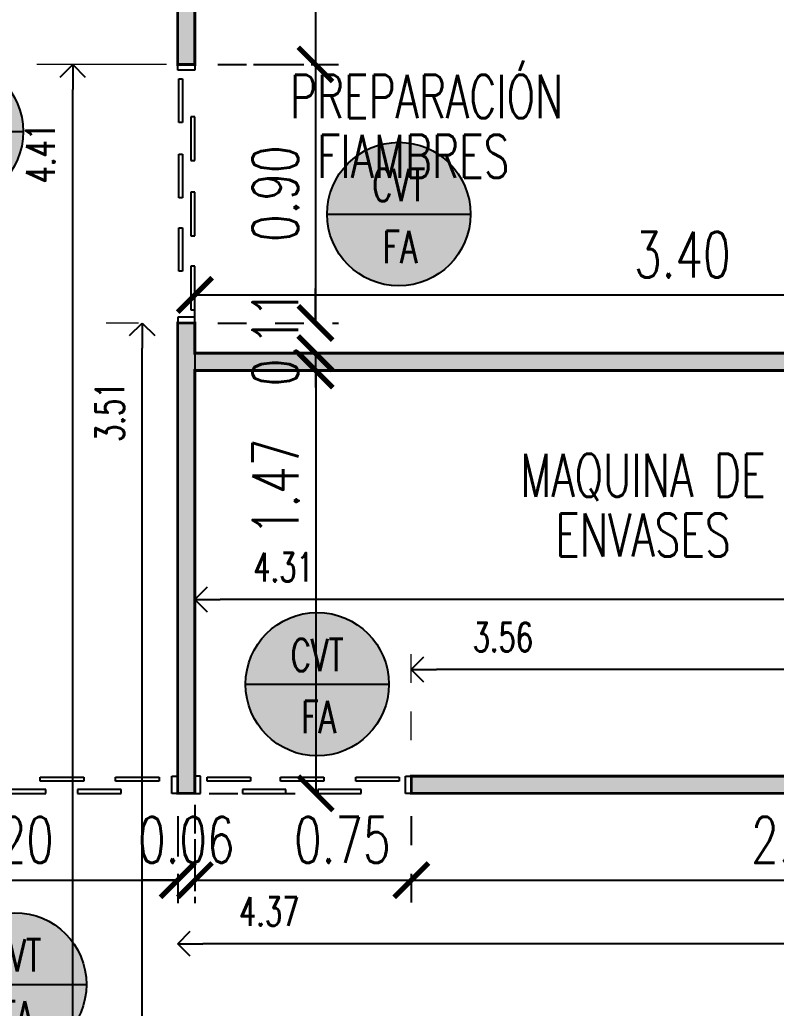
# Model space of a CAD drawing. Header units: millimetres. Extents: x -579 to 213, y -67 to 509.
# Drawn here: x -36.747 to -34.109, y 15.819 to 19.264 of the extents above; entities that cross this region are included whole.
import ezdxf
from ezdxf.enums import TextEntityAlignment as Align
from ezdxf.xclip import XClip

# ---------------------------------------------------------------- set-up
doc = ezdxf.new("R2010")
doc.units = ezdxf.units.MM
doc.header["$LTSCALE"] = 0.1
doc.linetypes.add('HIDDEN', pattern=[0.375, 0.25, -0.125])
for name, color, linetype in [('00 - Carpintería Camara', 161, 'Continuous'), ('00 - EJE-DIST -X-  MUROS', 92, 'Continuous'), ('00 - EJE-DIST -Y- MUROS', 10, 'Continuous'), ('02 PCM Panel Media Tº', 132, 'Continuous'), ('A-CARPINTERIA CAMARA', 161, 'Continuous'), ('A-HATCH BLANCO', 255, 'Continuous'), ('CARP Cámara', 161, 'Continuous'), ('X REF - ANELO INST bind$0$X REF - ANELO$0$A-CAMARA', 7, 'Continuous'), ('X REF - ANELO INST bind$0$X REF - ANELO$0$C-CÁMARA', 161, 'Continuous'), ('X REF - ANELO INST bind$0$X REF - ANELO$0$H-HATCH PANEL  6', 132, 'Continuous'), ('X REF - ANELO INST bind$0$X REF - ANELO$0$R-NOMBRE LOCAL', 7, 'Continuous')]:
    doc.layers.add(name, color=color, linetype=linetype)
doc.styles.add('ROMANS', font='romans.shx', dxfattribs={"width": 0.7})
doc.styles.add('VAUX', font='romans.shx', dxfattribs={"width": 0.85})
doc.styles.add('X REF - ANELO INST bind$0$X REF - ANELO$0$VAUX', font='romans.shx', dxfattribs={"width": 0.85})
doc.dimstyles.new('COTA 1-100', dxfattribs={"dimtxt": 0.16, "dimasz": 0.12, "dimexe": 0.08, "dimexo": 0.08, "dimgap": 0.06, "dimtad": 1, "dimzin": 0, "dimdsep": 46, "dimtxsty": 'ROMANS', "dimblk": 'ARCHTICK', "dimcen": 0, "dimclrd": 256, "dimclre": 8, "dimclrt": 256, "dimadec": 0, "dimazin": 0, "dimtfac": 1, "dimtofl": 0, "dimtmove": 0, "dimatfit": 3, "dimldrblk": 'ARCHTICK', "dimfxl": 1, "dimtolj": 1, "dimtzin": 0, "dimlwd": -1, "dimlwe": -1, "dimarcsym": 0})
doc.dimstyles.new('Cotas Replanteo', dxfattribs={"dimscale": 2.5, "dimtxt": 0.04, "dimasz": 0.035, "dimexe": 0.05, "dimexo": 0.05, "dimgap": 0.025, "dimtad": 1, "dimjust": 2, "dimzin": 0, "dimdsep": 46, "dimtxsty": 'ROMANS', "dimblk1": 'DOT', "dimblk2": 'OPEN90', "dimsah": 1, "dimcen": 0.12, "dimse1": 1, "dimclrd": 256, "dimclre": 256, "dimclrt": 256, "dimadec": 0, "dimazin": 0, "dimtfac": 1, "dimtix": 1, "dimtmove": 0, "dimatfit": 2, "dimldrblk": 'OPEN90', "dimfxl": 0.05, "dimtolj": 1, "dimtzin": 0, "dimlwe": 9, "dimarcsym": 1})

# ---------------------------------------------------------------- blocks, each defined once
blk = doc.blocks.new('X REF - ANELO INST bind$0$X REF - ANELO$0$cortina 090')
at = {"layer": 'X REF - ANELO INST bind$0$X REF - ANELO$0$C-CÁMARA'}
for p, q in [((-0.8811, 0.0599, 0.0102), (-0.9011, 0.0599, 0.0102)), ((-0.9011, -0.0001, 0.0102), (-0.9011, 0.0599, 0.0102)), ((-0.8811, -0.0001, 0.0102), (-0.8811, 0.0599, 0.0102)), ((-0.6994, 0.0563), (-0.8508, 0.0563)), ((-0.8508, 0.0563), (-0.8508, 0.0427)), ((-0.8508, 0.0427), (-0.6994, 0.0427)), ((-0.6994, 0.0427), (-0.6994, 0.0563)), ((-0.4366, 0.0563), (-0.588, 0.0563)), ((-0.588, 0.0563), (-0.588, 0.0427)), ((-0.588, 0.0427), (-0.4366, 0.0427)), ((-0.4366, 0.0427), (-0.4366, 0.0563)), ((-0.1806, 0.0563), (-0.332, 0.0563)), ((-0.332, 0.0563), (-0.332, 0.0427)), ((-0.332, 0.0427), (-0.1806, 0.0427)), ((-0.1806, 0.0427), (-0.1806, 0.0563)), ((-0.02, 0), (-0.02, 0.06)), ((-0.02, 0.06), (0, 0.06)), ((-0.7183, 0), (-0.7183, 0.0136)), ((-0.7183, 0.0136), (-0.5669, 0.0136)), ((-0.5669, 0.0136), (-0.5669, 0)), ((-0.4555, 0.0136), (-0.3041, 0.0136)), ((-0.4555, 0), (-0.4555, 0.0136)), ((-0.3041, 0.0136), (-0.3041, 0)), ((-0.1978, 0), (-0.1978, 0.0136)), ((-0.1978, 0.0136), (-0.0464, 0.0136)), ((-0.0464, 0.0136), (-0.0464, 0)), ((0, 0), (-0.02, 0)), ((-0.9011, -0.0001, 0.0102), (-0.8811, -0.0001, 0.0102)), ((-0.5669, 0), (-0.7183, 0)), ((-0.3041, 0), (-0.4555, 0)), ((-0.0464, 0), (-0.1978, 0))]:
    blk.add_line(p, q, dxfattribs=at)
blk = doc.blocks.new('X REF - ANELO INST bind$0$X REF - ANELO$0$N Local')
at = {"layer": 'X REF - ANELO INST bind$0$X REF - ANELO$0$R-NOMBRE LOCAL', "lineweight": 0, "style": 'X REF - ANELO INST bind$0$X REF - ANELO$0$VAUX', "width": 0.85}
for p in [(6337.5718, -934.4549), (6337.5718, -934.7149)]:
    blk.add_attdef('NOMBRE', text='', height=0.1823, dxfattribs=at).set_placement(p, align=Align.CENTER)
blk = doc.blocks.new('X REF - ANELO INST bind$0$X REF - ANELO$0$CORTINA 120')
at = {"layer": 'X REF - ANELO INST bind$0$X REF - ANELO$0$C-CÁMARA'}
for p, q in [((-1.1879, 0), (-1.2079, 0)), ((-1.1879, -0.06), (-1.1879, 0)), ((-0.0279, -0.06), (-0.0279, 0)), ((-0.0279, 0), (-0.0079, 0)), ((-0.9913, -0.0037, -0.0421), (-1.1427, -0.0037, -0.0421)), ((-1.1427, -0.0037, -0.0421), (-1.1427, -0.0173, -0.0421)), ((-1.1427, -0.0173, -0.0421), (-0.9913, -0.0173, -0.0421)), ((-0.9913, -0.0173, -0.0421), (-0.9913, -0.0037, -0.0421)), ((-0.7286, -0.0037, -0.0421), (-0.88, -0.0037, -0.0421)), ((-0.88, -0.0037, -0.0421), (-0.88, -0.0173, -0.0421)), ((-0.88, -0.0173, -0.0421), (-0.7286, -0.0173, -0.0421)), ((-0.7286, -0.0173, -0.0421), (-0.7286, -0.0037, -0.0421)), ((-0.4725, -0.0037, -0.0421), (-0.6239, -0.0037, -0.0421)), ((-0.6239, -0.0037, -0.0421), (-0.6239, -0.0173, -0.0421)), ((-0.6239, -0.0173, -0.0421), (-0.4725, -0.0173, -0.0421)), ((-0.4725, -0.0173, -0.0421), (-0.4725, -0.0037, -0.0421)), ((-0.3556, -0.0173, -0.0421), (-0.3556, -0.0037, -0.0421)), ((-0.3556, -0.0037, -0.0421), (-0.2042, -0.0037, -0.0421)), ((-0.2042, -0.0173, -0.0421), (-0.3556, -0.0173, -0.0421)), ((-0.2042, -0.0037, -0.0421), (-0.2042, -0.0173, -0.0421)), ((-1.2079, -0.06), (-1.1879, -0.06)), ((-1.0102, -0.06), (-1.0102, -0.0464)), ((-1.0102, -0.0464), (-0.8588, -0.0464)), ((-0.8588, -0.06), (-1.0102, -0.06)), ((-0.8588, -0.0464), (-0.8588, -0.06)), ((-0.7475, -0.0464), (-0.5961, -0.0464)), ((-0.7475, -0.06), (-0.7475, -0.0464)), ((-0.5961, -0.06), (-0.7475, -0.06)), ((-0.5961, -0.0464), (-0.5961, -0.06)), ((-0.4897, -0.06), (-0.4897, -0.0464)), ((-0.4897, -0.0464), (-0.3384, -0.0464)), ((-0.3384, -0.06), (-0.4897, -0.06)), ((-0.3384, -0.0464), (-0.3384, -0.06)), ((-0.07, -0.0464), (-0.2214, -0.0464)), ((-0.2214, -0.0464), (-0.2214, -0.06)), ((-0.2214, -0.06), (-0.07, -0.06)), ((-0.07, -0.06), (-0.07, -0.0464)), ((-0.0079, -0.06), (-0.0279, -0.06))]:
    blk.add_line(p, q, dxfattribs=at)
blk = doc.blocks.new('X REF - ANELO INST bind$0$X REF - ANELO')
at = {"layer": 'X REF - ANELO INST bind$0$X REF - ANELO$0$H-HATCH PANEL  6'}
for points in [[(-36.1366, 20.8418), (-36.1966, 20.8418), (-36.1966, 19.1082), (-36.1366, 19.1082)], [(-36.1364, 18.042), (-36.1364, 16.5681), (-36.1964, 16.5681), (-36.1964, 18.042), (-36.1964, 18.2071), (-36.1364, 18.2071)], [(-36.1284, 18.102), (-36.1364, 18.102), (-36.1364, 18.042), (-36.1284, 18.042), (-32.7369, 18.042), (-32.7369, 18.102)], [(-35.3818, 16.6281), (-35.3818, 16.5681), (-32.7369, 16.5681), (-32.7369, 16.6281)]]:
    blk.add_hatch(color=256, dxfattribs=at).paths.add_polyline_path(points)
at = {"layer": 'X REF - ANELO INST bind$0$X REF - ANELO$0$A-CAMARA'}
for points in [[(-36.1366, 20.8418), (-36.1366, 20.8418), (-36.1366, 20.8418), (-36.1966, 20.8418), (-36.1966, 20.8418), (-36.1966, 20.8418), (-36.1966, 19.1082), (-36.1966, 19.1082), (-36.1366, 19.1082), (-36.1366, 19.1082), (-36.1366, 20.8418)], [(-36.1364, 18.042), (-36.1364, 18.042), (-36.1364, 18.042), (-36.1364, 16.5681), (-36.1964, 16.5681), (-36.1964, 18.042), (-36.1964, 18.2071), (-36.1964, 18.2071), (-36.1364, 18.2071), (-36.1364, 18.2071), (-36.1364, 18.042)], [(-36.1284, 18.102), (-36.1284, 18.102), (-36.1364, 18.102), (-36.1364, 18.042), (-36.1284, 18.042), (-36.1284, 18.042), (-32.7369, 18.042), (-32.7369, 18.042), (-32.7369, 18.102), (-32.7369, 18.102), (-36.1284, 18.102)], [(-35.3818, 16.6281), (-35.3818, 16.6281), (-35.3818, 16.6281), (-35.3818, 16.5681), (-35.3818, 16.5681), (-35.3818, 16.5681), (-32.7369, 16.5681), (-32.7369, 16.5681), (-32.7369, 16.6281), (-32.7369, 16.6281), (-35.3818, 16.6281)]]:
    blk.add_lwpolyline(points, dxfattribs=at)
at = {"layer": 'X REF - ANELO INST bind$0$X REF - ANELO$0$C-CÁMARA'}
for p, q in [((-36.6757, 16.6108, -0.0421), (-36.6757, 16.6244, -0.0421)), ((-36.6757, 16.6244, -0.0421), (-36.5243, 16.6244, -0.0421)), ((-36.5243, 16.6108, -0.0421), (-36.6757, 16.6108, -0.0421)), ((-36.5243, 16.6244, -0.0421), (-36.5243, 16.6108, -0.0421)), ((-36.413, 16.6108, -0.0421), (-36.413, 16.6244, -0.0421)), ((-36.413, 16.6244, -0.0421), (-36.2616, 16.6244, -0.0421)), ((-36.2616, 16.6108, -0.0421), (-36.413, 16.6108, -0.0421)), ((-36.2616, 16.6244, -0.0421), (-36.2616, 16.6108, -0.0421)), ((-36.2164, 16.5681), (-36.2164, 16.6281)), ((-36.2164, 16.6281), (-36.1964, 16.6281)), ((-36.1164, 16.6281), (-36.1364, 16.6281)), ((-36.1164, 16.5681), (-36.1164, 16.6281)), ((-36.0942, 16.6108), (-36.0942, 16.6244)), ((-36.0942, 16.6244), (-35.9428, 16.6244)), ((-35.9428, 16.6108), (-36.0942, 16.6108)), ((-35.9428, 16.6244), (-35.9428, 16.6108)), ((-35.8382, 16.6108), (-35.8382, 16.6244)), ((-35.8382, 16.6244), (-35.6868, 16.6244)), ((-35.6868, 16.6108), (-35.8382, 16.6108)), ((-35.6868, 16.6244), (-35.6868, 16.6108)), ((-35.5754, 16.6108), (-35.5754, 16.6244)), ((-35.5754, 16.6244), (-35.424, 16.6244)), ((-35.424, 16.6108), (-35.5754, 16.6108)), ((-35.424, 16.6244), (-35.424, 16.6108)), ((-35.4018, 16.5681), (-35.4018, 16.6281)), ((-35.4018, 16.6281), (-35.3818, 16.6281)), ((-36.6568, 16.5817), (-36.8082, 16.5817)), ((-36.6568, 16.5681), (-36.6568, 16.5817)), ((-36.3941, 16.5817), (-36.5455, 16.5817)), ((-36.5455, 16.5817), (-36.5455, 16.5681)), ((-36.3941, 16.5681), (-36.3941, 16.5817)), ((-35.8193, 16.5817), (-35.9707, 16.5817)), ((-35.9707, 16.5817), (-35.9707, 16.5681)), ((-35.8193, 16.5681), (-35.8193, 16.5817)), ((-35.5565, 16.5817), (-35.7079, 16.5817)), ((-35.7079, 16.5817), (-35.7079, 16.5681)), ((-35.5565, 16.5681), (-35.5565, 16.5817)), ((-36.8082, 16.5681), (-36.6568, 16.5681)), ((-36.5455, 16.5681), (-36.3941, 16.5681)), ((-36.1964, 16.5681), (-36.2164, 16.5681)), ((-36.1364, 16.5681), (-36.1164, 16.5681)), ((-35.9707, 16.5681), (-35.8193, 16.5681)), ((-35.7079, 16.5681), (-35.5565, 16.5681)), ((-35.3818, 16.5681), (-35.4018, 16.5681))]:
    blk.add_line(p, q, dxfattribs=at)
ref = blk.add_blockref('X REF - ANELO INST bind$0$X REF - ANELO$0$N Local', (5034.6826, 766.4854), dxfattribs=dict(xscale=-0.7999999999999545, yscale=0.8000000000000114, zscale=0.8))
ref.add_attrib('NOMBRE', 'PREPARACIÓN ', dxfattribs={"layer": 'X REF - ANELO INST bind$0$X REF - ANELO$0$R-NOMBRE LOCAL', "lineweight": 0, "height": 0.15, "style": 'X REF - ANELO INST bind$0$X REF - ANELO$0$VAUX', "width": 0.7}).set_placement((-35.2924, 18.9215), align=Align.CENTER)
ref.add_attrib('NOMBRE', 'FIAMBRES', dxfattribs={"layer": 'X REF - ANELO INST bind$0$X REF - ANELO$0$R-NOMBRE LOCAL', "lineweight": 0, "height": 0.15, "style": 'X REF - ANELO INST bind$0$X REF - ANELO$0$VAUX', "width": 0.7}).set_placement((-35.3749, 18.7135), align=Align.CENTER)
at = {"xscale": -1, "rotation": 90}
blk.add_blockref('X REF - ANELO INST bind$0$X REF - ANELO$0$cortina 090', (-36.1365, 18.2071), dxfattribs=at)
ref = blk.add_blockref('X REF - ANELO INST bind$0$X REF - ANELO$0$N Local', (5035.4837, 765.1654), dxfattribs=dict(xscale=-0.7999999999999545, yscale=0.8000000000000114, zscale=0.8))
ref.add_attrib('NOMBRE', 'MAQUINA DE', dxfattribs={"layer": 'X REF - ANELO INST bind$0$X REF - ANELO$0$R-NOMBRE LOCAL', "lineweight": 0, "height": 0.15, "style": 'X REF - ANELO INST bind$0$X REF - ANELO$0$VAUX', "width": 0.7}).set_placement((-34.5738, 17.6015), align=Align.CENTER)
ref.add_attrib('NOMBRE', 'ENVASES', dxfattribs={"layer": 'X REF - ANELO INST bind$0$X REF - ANELO$0$R-NOMBRE LOCAL', "lineweight": 0, "height": 0.15, "style": 'X REF - ANELO INST bind$0$X REF - ANELO$0$VAUX', "width": 0.7}).set_placement((-34.5738, 17.3935), align=Align.CENTER)
at = {"xscale": -1}
blk.add_blockref('X REF - ANELO INST bind$0$X REF - ANELO$0$CORTINA 120', (-37.4043, 16.6281), dxfattribs=at)
blk = doc.blocks.new('X REF - ANELO INST bind')
ref = blk.add_blockref('X REF - ANELO INST bind$0$X REF - ANELO', (0, 0))
XClip(ref).set_block_clipping_path([(-76.9680737415, -24.7711317477), (92.9860355418, 61.1669630168)])
blk = doc.blocks.new('_ArchTick')
at = {"color": 0, "linetype": 'ByBlock', "const_width": 0.15}
blk.add_lwpolyline([(-0.5, -0.5), (0.5, 0.5)], dxfattribs=at)
blk = doc.blocks.new('*D88')
at = {"layer": '00 - Carpintería Camara', "color": 8, "linetype": 'HIDDEN', "transparency": 16777216}
for p, q in [((-37.3966, 16.4881), (-37.3966, 16.1859)), ((-36.1964, 16.4881), (-36.1964, 16.1859))]:
    blk.add_line(p, q, dxfattribs=at)
at = {"layer": '00 - Carpintería Camara', "transparency": 16777216}
blk.add_line((-37.3966, 16.2659), (-36.1964, 16.2659), dxfattribs=at)
at = {"layer": 'Defpoints', "color": 0, "transparency": 16777216}
for p in [(-37.3966, 16.5681), (-36.1964, 16.5681), (-36.1964, 16.2659)]:
    blk.add_point(p, dxfattribs=at)
at = {"layer": '00 - Carpintería Camara', "transparency": 16777216, "xscale": 0.12, "yscale": 0.12, "zscale": 0.12, "rotation": 180}
blk.add_blockref('_ArchTick', (-37.3966, 16.2659), dxfattribs=at)
at = {"layer": '00 - Carpintería Camara', "transparency": 16777216, "xscale": 0.12, "yscale": 0.12, "zscale": 0.12}
blk.add_blockref('_ArchTick', (-36.1964, 16.2659), dxfattribs=at)
at = {"layer": '00 - Carpintería Camara', "transparency": 16777216, "insert": (-36.7965, 16.4059), "char_height": 0.16, "attachment_point": 5, "style": 'ROMANS'}
blk.add_mtext('\\A1;1.20', dxfattribs=at)
blk = doc.blocks.new('*D89')
at = {"layer": '02 PCM Panel Media Tº', "color": 8, "linetype": 'HIDDEN', "transparency": 16777216}
for p, q in [((-36.1364, 16.5278), (-36.1364, 16.1859)), ((-36.1964, 16.4478), (-36.1964, 16.1859))]:
    blk.add_line(p, q, dxfattribs=at)
at = {"layer": '02 PCM Panel Media Tº', "transparency": 16777216}
for p, q in [((-36.1964, 16.2659), (-36.3164, 16.2659)), ((-36.1364, 16.2659), (-36.0164, 16.2659))]:
    blk.add_line(p, q, dxfattribs=at)
at = {"layer": 'Defpoints', "color": 0, "transparency": 16777216}
for p in [(-36.1364, 16.6078), (-36.1964, 16.5278), (-36.1364, 16.2659)]:
    blk.add_point(p, dxfattribs=at)
at = {"layer": '02 PCM Panel Media Tº', "transparency": 16777216, "xscale": 0.12, "yscale": 0.12, "zscale": 0.12}
blk.add_blockref('_ArchTick', (-36.1964, 16.2659), dxfattribs=at)
at = {"layer": '02 PCM Panel Media Tº', "transparency": 16777216, "xscale": 0.12, "yscale": 0.12, "zscale": 0.12, "rotation": 180}
blk.add_blockref('_ArchTick', (-36.1364, 16.2659), dxfattribs=at)
at = {"layer": '02 PCM Panel Media Tº', "transparency": 16777216, "insert": (-36.1664, 16.4059), "char_height": 0.16, "attachment_point": 5, "style": 'ROMANS'}
blk.add_mtext('\\A1;0.06', dxfattribs=at)
blk = doc.blocks.new('*D90')
at = {"layer": '00 - Carpintería Camara', "color": 8, "linetype": 'HIDDEN', "transparency": 16777216}
for p, q in [((-35.3818, 16.4881), (-35.3818, 16.1859)), ((-36.1364, 16.4081), (-36.1364, 16.1859))]:
    blk.add_line(p, q, dxfattribs=at)
at = {"layer": '00 - Carpintería Camara', "transparency": 16777216}
blk.add_line((-36.1364, 16.2659), (-35.3818, 16.2659), dxfattribs=at)
at = {"layer": 'Defpoints', "color": 0, "transparency": 16777216}
for p in [(-35.3818, 16.5681), (-36.1364, 16.4881), (-35.3818, 16.2659)]:
    blk.add_point(p, dxfattribs=at)
at = {"layer": '00 - Carpintería Camara', "transparency": 16777216, "xscale": 0.12, "yscale": 0.12, "zscale": 0.12, "rotation": 180}
blk.add_blockref('_ArchTick', (-36.1364, 16.2659), dxfattribs=at)
at = {"layer": '00 - Carpintería Camara', "transparency": 16777216, "xscale": 0.12, "yscale": 0.12, "zscale": 0.12}
blk.add_blockref('_ArchTick', (-35.3818, 16.2659), dxfattribs=at)
at = {"layer": '00 - Carpintería Camara', "transparency": 16777216, "insert": (-35.6223, 16.4059), "char_height": 0.16, "attachment_point": 5, "style": 'ROMANS'}
blk.add_mtext('\\A1;0.75', dxfattribs=at)
blk = doc.blocks.new('*D91')
at = {"layer": '02 PCM Panel Media Tº', "color": 8, "linetype": 'HIDDEN', "transparency": 16777216}
for p, q in [((-35.3818, 16.4881), (-35.3818, 16.1859)), ((-32.676, 16.4881), (-32.676, 16.1859))]:
    blk.add_line(p, q, dxfattribs=at)
at = {"layer": '02 PCM Panel Media Tº', "transparency": 16777216}
blk.add_line((-35.3818, 16.2659), (-32.676, 16.2659), dxfattribs=at)
at = {"layer": 'Defpoints', "color": 0, "transparency": 16777216}
for p in [(-35.3818, 16.5681), (-32.676, 16.5681), (-32.676, 16.2659)]:
    blk.add_point(p, dxfattribs=at)
at = {"layer": '02 PCM Panel Media Tº', "transparency": 16777216, "xscale": 0.12, "yscale": 0.12, "zscale": 0.12, "rotation": 180}
blk.add_blockref('_ArchTick', (-35.3818, 16.2659), dxfattribs=at)
at = {"layer": '02 PCM Panel Media Tº', "transparency": 16777216, "xscale": 0.12, "yscale": 0.12, "zscale": 0.12}
blk.add_blockref('_ArchTick', (-32.676, 16.2659), dxfattribs=at)
at = {"layer": '02 PCM Panel Media Tº', "transparency": 16777216, "insert": (-34.0289, 16.4059), "char_height": 0.16, "attachment_point": 5, "style": 'ROMANS'}
blk.add_mtext('\\A1;2.71', dxfattribs=at)
blk = doc.blocks.new('*D92')
at = {"layer": '02 PCM Panel Media Tº', "color": 8, "linetype": 'HIDDEN', "transparency": 16777216}
for p, q in [((-35.8825, 18.042), (-35.6352, 18.042)), ((-36.0864, 16.5681), (-35.6352, 16.5681))]:
    blk.add_line(p, q, dxfattribs=at)
at = {"layer": '02 PCM Panel Media Tº', "transparency": 16777216}
blk.add_line((-35.7152, 18.042), (-35.7152, 16.5681), dxfattribs=at)
at = {"layer": 'Defpoints', "color": 0, "transparency": 16777216}
for p in [(-35.9625, 18.042), (-36.1664, 16.5681), (-35.7152, 16.5681)]:
    blk.add_point(p, dxfattribs=at)
at = {"layer": '02 PCM Panel Media Tº', "transparency": 16777216, "xscale": 0.12, "yscale": 0.12, "zscale": 0.12}
for p, rotation in [((-35.7152, 18.042), 90), ((-35.7152, 16.5681), 270)]:
    blk.add_blockref('_ArchTick', p, dxfattribs=dict(at, rotation=rotation))
at = {"layer": '02 PCM Panel Media Tº', "transparency": 16777216, "insert": (-35.8552, 17.6359), "char_height": 0.16, "attachment_point": 5, "rotation": 90, "style": 'ROMANS'}
blk.add_mtext('\\A1;1.47', dxfattribs=at)
blk = doc.blocks.new('*D93')
at = {"layer": '02 PCM Panel Media Tº', "color": 8, "linetype": 'HIDDEN', "transparency": 16777216}
for p, q in [((-36.1365, 18.182), (-36.1365, 18.3854)), ((-32.7369, 18.182), (-32.7369, 18.3854))]:
    blk.add_line(p, q, dxfattribs=at)
at = {"layer": '02 PCM Panel Media Tº', "transparency": 16777216}
blk.add_line((-36.1365, 18.3054), (-32.7369, 18.3054), dxfattribs=at)
at = {"layer": 'Defpoints', "color": 0, "transparency": 16777216}
for p in [(-32.7369, 18.3054), (-36.1365, 18.102), (-32.7369, 18.102)]:
    blk.add_point(p, dxfattribs=at)
at = {"layer": '02 PCM Panel Media Tº', "transparency": 16777216, "xscale": 0.12, "yscale": 0.12, "zscale": 0.12, "rotation": 180}
blk.add_blockref('_ArchTick', (-36.1365, 18.3054), dxfattribs=at)
at = {"layer": '02 PCM Panel Media Tº', "transparency": 16777216, "xscale": 0.12, "yscale": 0.12, "zscale": 0.12}
blk.add_blockref('_ArchTick', (-32.7369, 18.3054), dxfattribs=at)
at = {"layer": '02 PCM Panel Media Tº', "transparency": 16777216, "insert": (-34.4367, 18.4454), "char_height": 0.16, "attachment_point": 5, "style": 'ROMANS'}
blk.add_mtext('\\A1;3.40', dxfattribs=at)
blk = doc.blocks.new('*D122')
at = {"layer": '02 PCM Panel Media Tº', "color": 8, "linetype": 'HIDDEN', "transparency": 16777216}
for p, q in [((-36.0566, 19.945), (-35.6361, 19.945)), ((-36.0564, 19.1082), (-35.6361, 19.1082))]:
    blk.add_line(p, q, dxfattribs=at)
at = {"layer": '02 PCM Panel Media Tº', "transparency": 16777216}
blk.add_line((-35.7161, 19.945), (-35.7161, 19.1082), dxfattribs=at)
at = {"layer": 'Defpoints', "color": 0, "transparency": 16777216}
for p in [(-36.1366, 19.945), (-36.1364, 19.1082), (-35.7161, 19.1082)]:
    blk.add_point(p, dxfattribs=at)
at = {"layer": '02 PCM Panel Media Tº', "transparency": 16777216, "xscale": 0.12, "yscale": 0.12, "zscale": 0.12}
for p, rotation in [((-35.7161, 19.945), 90), ((-35.7161, 19.1082), 270)]:
    blk.add_blockref('_ArchTick', p, dxfattribs=dict(at, rotation=rotation))
at = {"layer": '02 PCM Panel Media Tº', "transparency": 16777216, "insert": (-35.8561, 19.5266), "char_height": 0.16, "attachment_point": 5, "rotation": 90, "style": 'ROMANS'}
blk.add_mtext('\\A1;0.84', dxfattribs=at)
blk = doc.blocks.new('*D185')
at = {"layer": '00 - Carpintería Camara', "color": 8, "linetype": 'HIDDEN', "transparency": 16777216}
for p, q in [((-35.9316, 19.1082), (-35.6361, 19.1082)), ((-36.0564, 18.2071), (-35.6361, 18.2071))]:
    blk.add_line(p, q, dxfattribs=at)
at = {"layer": '00 - Carpintería Camara', "transparency": 16777216}
blk.add_line((-35.7161, 19.1082), (-35.7161, 18.2071), dxfattribs=at)
at = {"layer": 'Defpoints', "color": 0, "transparency": 16777216}
for p in [(-36.0116, 19.1082), (-36.1364, 18.2071), (-35.7161, 18.2071)]:
    blk.add_point(p, dxfattribs=at)
at = {"layer": '00 - Carpintería Camara', "transparency": 16777216, "xscale": 0.12, "yscale": 0.12, "zscale": 0.12}
for p, rotation in [((-35.7161, 19.1082), 90), ((-35.7161, 18.2071), 270)]:
    blk.add_blockref('_ArchTick', p, dxfattribs=dict(at, rotation=rotation))
at = {"layer": '00 - Carpintería Camara', "transparency": 16777216, "insert": (-35.8561, 18.6577), "char_height": 0.16, "attachment_point": 5, "rotation": 90, "style": 'ROMANS'}
blk.add_mtext('\\A1;0.90', dxfattribs=at)
blk = doc.blocks.new('*D186')
at = {"layer": '02 PCM Panel Media Tº', "transparency": 16777216}
for p, q in [((-35.7161, 18.2071), (-35.7161, 18.3271)), ((-35.7161, 18.102), (-35.7161, 17.982))]:
    blk.add_line(p, q, dxfattribs=at)
at = {"layer": '02 PCM Panel Media Tº', "color": 8, "linetype": 'HIDDEN', "transparency": 16777216}
for p, q in [((-36.0564, 18.2071), (-35.6361, 18.2071)), ((-36.0524, 18.102), (-35.6361, 18.102))]:
    blk.add_line(p, q, dxfattribs=at)
at = {"layer": 'Defpoints', "color": 0, "transparency": 16777216}
for p in [(-36.1364, 18.2071), (-36.1324, 18.102), (-35.7161, 18.102)]:
    blk.add_point(p, dxfattribs=at)
at = {"layer": '02 PCM Panel Media Tº', "transparency": 16777216, "xscale": 0.12, "yscale": 0.12, "zscale": 0.12}
for p, rotation in [((-35.7161, 18.2071), 270), ((-35.7161, 18.102), 90)]:
    blk.add_blockref('_ArchTick', p, dxfattribs=dict(at, rotation=rotation))
at = {"layer": '02 PCM Panel Media Tº', "transparency": 16777216, "insert": (-35.8561, 18.1545), "char_height": 0.16, "attachment_point": 5, "rotation": 90, "style": 'ROMANS'}
blk.add_mtext('\\A1;0.11', dxfattribs=at)
blk = doc.blocks.new('_Dot')
at = {"color": 0, "linetype": 'ByBlock', "lineweight": -2}
blk.add_line((-0.5, 0), (-1, 0), dxfattribs=at)
at = {"color": 0, "linetype": 'ByBlock', "const_width": 0.5}
blk.add_lwpolyline([(-0.25, 0, 1), (0.25, 0, 1)], format="xyb", close=True, dxfattribs=at)
blk = doc.blocks.new('_Open90')
at = {"color": 0, "linetype": 'ByBlock', "lineweight": -2}
for p, q in [((-0.5, 0.5), (0, 0)), ((0, 0), (-1, 0)), ((0, 0), (-0.5, -0.5))]:
    blk.add_line(p, q, dxfattribs=at)
blk = doc.blocks.new('*D188')
at = {"layer": '00 - EJE-DIST -X-  MUROS', "lineweight": 9, "transparency": 16777216}
blk.add_line((-36.3337, 18.2071), (-36.4455, 18.2071), dxfattribs=at)
at = {"layer": '00 - EJE-DIST -X-  MUROS', "lineweight": -2, "transparency": 16777216}
blk.add_line((-36.3205, 14.7874), (-36.3205, 18.1196), dxfattribs=at)
at = {"layer": 'Defpoints', "color": 0, "transparency": 16777216}
for p in [(-36.3205, 18.2071), (-36.2087, 18.2071), (-36.2669, 14.6999)]:
    blk.add_point(p, dxfattribs=at)
at = {"layer": '00 - EJE-DIST -X-  MUROS', "lineweight": -2, "transparency": 16777216, "xscale": 0.08750000000000001, "yscale": 0.08750000000000001, "zscale": 0.08750000000000001}
for name, p, rotation in [('_Open90', (-36.3205, 18.2071), 90), ('_Dot', (-36.3205, 14.6999), 270)]:
    blk.add_blockref(name, p, dxfattribs=dict(at, rotation=rotation))
at = {"layer": '00 - EJE-DIST -X-  MUROS', "transparency": 16777216, "insert": (-36.433, 17.898), "char_height": 0.1, "attachment_point": 5, "rotation": 90, "style": 'ROMANS'}
blk.add_mtext('\\A1;3.51', dxfattribs=at)
blk = doc.blocks.new('*D190')
at = {"layer": '00 - EJE-DIST -X-  MUROS', "lineweight": 9, "transparency": 16777216}
blk.add_line((-36.2359, 19.1082), (-36.6876, 19.1082), dxfattribs=at)
at = {"layer": '00 - EJE-DIST -X-  MUROS', "lineweight": -2, "transparency": 16777216}
blk.add_line((-36.5626, 14.7874), (-36.5626, 19.0207), dxfattribs=at)
at = {"layer": 'Defpoints', "color": 0, "transparency": 16777216}
for p in [(-36.5626, 19.1082), (-36.1109, 19.1082), (-36.509, 14.6999)]:
    blk.add_point(p, dxfattribs=at)
at = {"layer": '00 - EJE-DIST -X-  MUROS', "lineweight": -2, "transparency": 16777216, "xscale": 0.08750000000000001, "yscale": 0.08750000000000001, "zscale": 0.08750000000000001}
for name, p, rotation in [('_Open90', (-36.5626, 19.1082), 90), ('_Dot', (-36.5626, 14.6999), 270)]:
    blk.add_blockref(name, p, dxfattribs=dict(at, rotation=rotation))
at = {"layer": '00 - EJE-DIST -X-  MUROS', "transparency": 16777216, "insert": (-36.6751, 18.7991), "char_height": 0.1, "attachment_point": 5, "rotation": 90, "style": 'ROMANS'}
blk.add_mtext('\\A1;4.41', dxfattribs=at)
blk = doc.blocks.new('*D220')
at = {"layer": '00 - EJE-DIST -Y- MUROS', "linetype": 'HIDDEN', "lineweight": 9, "transparency": 16777216}
blk.add_line((-35.3818, 16.7531), (-35.3818, 17.1249), dxfattribs=at)
at = {"layer": '00 - EJE-DIST -Y- MUROS', "lineweight": -2, "transparency": 16777216}
blk.add_line((-31.9138, 16.9999), (-35.2943, 16.9999), dxfattribs=at)
at = {"layer": 'Defpoints', "color": 0, "transparency": 16777216}
for p in [(-31.8263, 17.2577, -0.0011), (-35.3818, 16.9999), (-35.3818, 16.6281)]:
    blk.add_point(p, dxfattribs=at)
at = {"layer": '00 - EJE-DIST -Y- MUROS', "lineweight": -2, "transparency": 16777216, "xscale": 0.08750000000000001, "yscale": 0.08750000000000001, "zscale": 0.08750000000000001, "rotation": 180}
blk.add_blockref('_Open90', (-35.3818, 16.9999), dxfattribs=at)
at = {"layer": '00 - EJE-DIST -Y- MUROS', "lineweight": -2, "transparency": 16777216, "xscale": 0.08750000000000001, "yscale": 0.08750000000000001, "zscale": 0.08750000000000001}
blk.add_blockref('_Dot', (-31.8263, 16.9999), dxfattribs=at)
at = {"layer": '00 - EJE-DIST -Y- MUROS', "transparency": 16777216, "insert": (-35.0626, 17.1124), "char_height": 0.1, "attachment_point": 5, "style": 'ROMANS'}
blk.add_mtext('\\A1;3.56', dxfattribs=at)
blk = doc.blocks.new('*D239')
at = {"layer": '00 - EJE-DIST -Y- MUROS', "linetype": 'HIDDEN', "lineweight": 9, "transparency": 16777216}
blk.add_line((-36.1364, 16.997), (-36.1364, 17.3688), dxfattribs=at)
at = {"layer": '00 - EJE-DIST -Y- MUROS', "lineweight": -2, "transparency": 16777216}
blk.add_line((-31.9138, 17.2438), (-36.0489, 17.2438), dxfattribs=at)
at = {"layer": 'Defpoints', "color": 0, "transparency": 16777216}
for p in [(-31.8263, 17.5016, -0.0011), (-36.1364, 17.2438), (-36.1364, 16.872)]:
    blk.add_point(p, dxfattribs=at)
at = {"layer": '00 - EJE-DIST -Y- MUROS', "lineweight": -2, "transparency": 16777216, "xscale": 0.08750000000000001, "yscale": 0.08750000000000001, "zscale": 0.08750000000000001, "rotation": 180}
blk.add_blockref('_Open90', (-36.1364, 17.2438), dxfattribs=at)
at = {"layer": '00 - EJE-DIST -Y- MUROS', "lineweight": -2, "transparency": 16777216, "xscale": 0.08750000000000001, "yscale": 0.08750000000000001, "zscale": 0.08750000000000001}
blk.add_blockref('_Dot', (-31.8263, 17.2438), dxfattribs=at)
at = {"layer": '00 - EJE-DIST -Y- MUROS', "transparency": 16777216, "insert": (-35.8272, 17.3563), "char_height": 0.1, "attachment_point": 5, "style": 'ROMANS'}
blk.add_mtext('\\A1;4.31', dxfattribs=at)
blk = doc.blocks.new('*D246')
at = {"layer": '00 - EJE-DIST -Y- MUROS', "lineweight": -2, "transparency": 16777216}
blk.add_line((-31.9138, 16.0441), (-36.1089, 16.0441), dxfattribs=at)
at = {"layer": 'Defpoints', "color": 0, "transparency": 16777216}
for p in [(-31.8263, 16.0736, -0.0011), (-36.1964, 16.0441), (-36.1964, 16.0441)]:
    blk.add_point(p, dxfattribs=at)
at = {"layer": '00 - EJE-DIST -Y- MUROS', "lineweight": -2, "transparency": 16777216, "xscale": 0.08750000000000001, "yscale": 0.08750000000000001, "zscale": 0.08750000000000001, "rotation": 180}
blk.add_blockref('_Open90', (-36.1964, 16.0441), dxfattribs=at)
at = {"layer": '00 - EJE-DIST -Y- MUROS', "lineweight": -2, "transparency": 16777216, "xscale": 0.08750000000000001, "yscale": 0.08750000000000001, "zscale": 0.08750000000000001}
blk.add_blockref('_Dot', (-31.8263, 16.0441), dxfattribs=at)
at = {"layer": '00 - EJE-DIST -Y- MUROS', "transparency": 16777216, "insert": (-35.8772, 16.1566), "char_height": 0.1, "attachment_point": 5, "style": 'ROMANS'}
blk.add_mtext('\\A1;4.37', dxfattribs=at)
blk = doc.blocks.new('PPC')
h = blk.add_hatch(color=255)
edge = h.paths.add_edge_path()
edge.add_arc((731.7073, 1092.022), 0.4, 0, 360)
blk = doc.blocks.new('CC')
at = {"layer": 'CARP Cámara'}
blk.add_line((4035.2486, -1231.5134), (4036.0486, -1231.5134), dxfattribs=at)
blk.add_circle((4035.6486, -1231.5134), 0.4, dxfattribs=at)
at = {"layer": 'A-HATCH BLANCO'}
blk.add_blockref('PPC', (3303.9413, -2323.5354), dxfattribs=at)
at = {"layer": 'CARP Cámara', "style": 'VAUX', "width": 0.85}
for tag, p in [('XXX', (4035.6486, -1231.3508)), ('FA', (4035.6563, -1231.6966))]:
    blk.add_attdef(tag, text='', height=0.1818, dxfattribs=at).set_placement(p, align=Align.MIDDLE_CENTER)
blk = doc.blocks.new('PCC')
ref = blk.add_blockref('CC', (0.1905, -2.2677))
ref.add_attrib('XXX', 'PCC', dxfattribs={"layer": 'A-CARPINTERIA CAMARA', "height": 0.18, "style": 'VAUX', "width": 0.7}).set_placement((4035.8391, -1233.6185), align=Align.MIDDLE_CENTER)
ref.add_attrib('FA', 'FA', dxfattribs={"layer": 'A-CARPINTERIA CAMARA', "height": 0.18, "style": 'VAUX', "width": 0.7}).set_placement((4035.8469, -1233.9643), align=Align.MIDDLE_CENTER)
blk = doc.blocks.new('CVT')
ref = blk.add_blockref('CC', (0.3739, -3.7439))
ref.add_attrib('XXX', 'CVT', dxfattribs={"layer": 'A-CARPINTERIA CAMARA', "height": 0.18, "style": 'VAUX', "width": 0.7}).set_placement((4036.0225, -1235.0947), align=Align.MIDDLE_CENTER)
ref.add_attrib('FA', 'FA', dxfattribs={"layer": 'A-CARPINTERIA CAMARA', "height": 0.18, "style": 'VAUX', "width": 0.7}).set_placement((4036.0303, -1235.4405), align=Align.MIDDLE_CENTER)

msp = doc.modelspace()

# ---------------------------------------------------------------- linework, layer by layer
at = {"layer": '02 PCM Panel Media Tº', "const_width": 0.01}
for points in [[(-32.6769, 24.2071), (-32.6769, 17.3797), (-32.7369, 17.3797), (-32.7369, 18.042), (-36.1364, 18.042), (-36.1364, 16.5681), (-36.1964, 16.5681), (-36.1964, 18.2071), (-36.1365, 18.2071), (-36.1365, 18.102), (-32.7369, 18.102), (-32.7369, 19.945)], [(-36.1366, 19.945), (-36.1364, 19.1082), (-36.1966, 19.1082), (-36.1966, 20.8418)], [(-35.3818, 16.5681), (-35.3818, 16.6281), (-32.7369, 16.6281), (-32.7369, 16.7797), (-32.6769, 16.7797), (-32.6769, 16.5681), (-35.3818, 16.5681)]]:
    msp.add_lwpolyline(points, dxfattribs=at)

# ---------------------------------------------------------------- block references
msp.add_blockref('X REF - ANELO INST bind', (0, 0))
at = {"layer": 'CARP Cámara', "xscale": 0.6250000000003381, "yscale": 0.6250000000003381, "zscale": 0.6250000000003381}
for name, p in [('PCC', (-2559.3846, 789.9872)), ('CVT', (-2557.9396, 790.6227)), ('CVT', (-2558.2239, 788.9843)), ('CVT', (-2559.2787, 787.9382))]:
    msp.add_blockref(name, p, dxfattribs=at)

# ---------------------------------------------------------------- dimensions: what is measured, and where the dimension line sits
at = {"layer": '00 - Carpintería Camara'}
dim = msp.add_linear_dim(base=(-35.7161, 18.2071), p1=(-36.0116, 19.1082), p2=(-36.1364, 18.2071), angle=90, dimstyle='COTA 1-100', dxfattribs=at)
dim.commit()
dim.dimension.update_dxf_attribs({"geometry": '*D185', "text_midpoint": (-35.8561, 18.6577)})
dim = msp.add_linear_dim(base=(-36.1964, 16.2659), p1=(-37.3966, 16.5681), p2=(-36.1964, 16.5681), dimstyle='COTA 1-100', dxfattribs=at)
dim.commit()
dim.dimension.update_dxf_attribs({"geometry": '*D88', "text_midpoint": (-36.7965, 16.4059)})
dim = msp.add_linear_dim(base=(-35.3818, 16.2659), p1=(-36.1364, 16.4881), p2=(-35.3818, 16.5681), dimstyle='COTA 1-100', dxfattribs=at)
dim.commit()
dim.dimension.update_dxf_attribs({"geometry": '*D90', "text_midpoint": (-35.6223, 16.2659), "dimtype": 160})
at = {"layer": '00 - EJE-DIST -X-  MUROS'}
for base, p1, p2, picture, middle in [((-36.5626, 19.1082), (-36.509, 14.6999), (-36.1109, 19.1082), '*D190', (-36.6751, 18.7991)), ((-36.3205, 18.2071), (-36.2669, 14.6999), (-36.2087, 18.2071), '*D188', (-36.433, 17.898))]:
    dim = msp.add_linear_dim(base=base, p1=p1, p2=p2, angle=90, dimstyle='Cotas Replanteo', dxfattribs=at)
    dim.commit()
    dim.dimension.update_dxf_attribs({"geometry": picture, "text_midpoint": middle})
at = {"layer": '00 - EJE-DIST -Y- MUROS'}
for base, p1, p2, picture, middle in [((-36.1364, 17.2438), (-31.8263, 17.5016, -0.0011), (-36.1364, 16.872), '*D239', (-35.8272, 17.3563)), ((-35.3818, 16.9999), (-31.8263, 17.2577, -0.0011), (-35.3818, 16.6281), '*D220', (-35.0626, 17.1124)), ((-36.1964, 16.0441), (-31.8263, 16.0736, -0.0011), (-36.1964, 16.0441), '*D246', (-35.8772, 16.1566))]:
    dim = msp.add_linear_dim(base=base, p1=p1, p2=p2, dimstyle='Cotas Replanteo', dxfattribs=at)
    dim.commit()
    dim.dimension.update_dxf_attribs({"geometry": picture, "text_midpoint": middle})
at = {"layer": '02 PCM Panel Media Tº'}
dim = msp.add_linear_dim(base=(-35.7161, 19.1082), p1=(-36.1366, 19.945), p2=(-36.1364, 19.1082), angle=90, dimstyle='COTA 1-100', dxfattribs=at)
dim.commit()
dim.dimension.update_dxf_attribs({"geometry": '*D122', "text_midpoint": (-35.8561, 19.5266)})
for base, p1, p2, picture, middle in [((-32.7369, 18.3054), (-36.1365, 18.102), (-32.7369, 18.102), '*D93', (-34.4367, 18.4454)), ((-32.676, 16.2659), (-35.3818, 16.5681), (-32.676, 16.5681), '*D91', (-34.0289, 16.4059))]:
    dim = msp.add_linear_dim(base=base, p1=p1, p2=p2, dimstyle='COTA 1-100', dxfattribs=at)
    dim.commit()
    dim.dimension.update_dxf_attribs({"geometry": picture, "text_midpoint": middle})
for base, p1, p2, picture, middle in [((-35.7161, 18.102), (-36.1364, 18.2071), (-36.1324, 18.102), '*D186', (-35.7161, 18.1545)), ((-35.7152, 16.5681), (-35.9625, 18.042), (-36.1664, 16.5681), '*D92', (-35.7152, 17.6359))]:
    dim = msp.add_linear_dim(base=base, p1=p1, p2=p2, angle=90, dimstyle='COTA 1-100', dxfattribs=at)
    dim.commit()
    dim.dimension.update_dxf_attribs({"geometry": picture, "text_midpoint": middle, "dimtype": 160})
dim = msp.add_linear_dim(base=(-36.1364, 16.2659), p1=(-36.1964, 16.5278), p2=(-36.1364, 16.6078), dimstyle='COTA 1-100', dxfattribs=at)
dim.commit()
dim.dimension.update_dxf_attribs({"geometry": '*D89', "text_midpoint": (-36.1664, 16.2659), "dimtype": 160})

doc.saveas('drawing.dxf')
